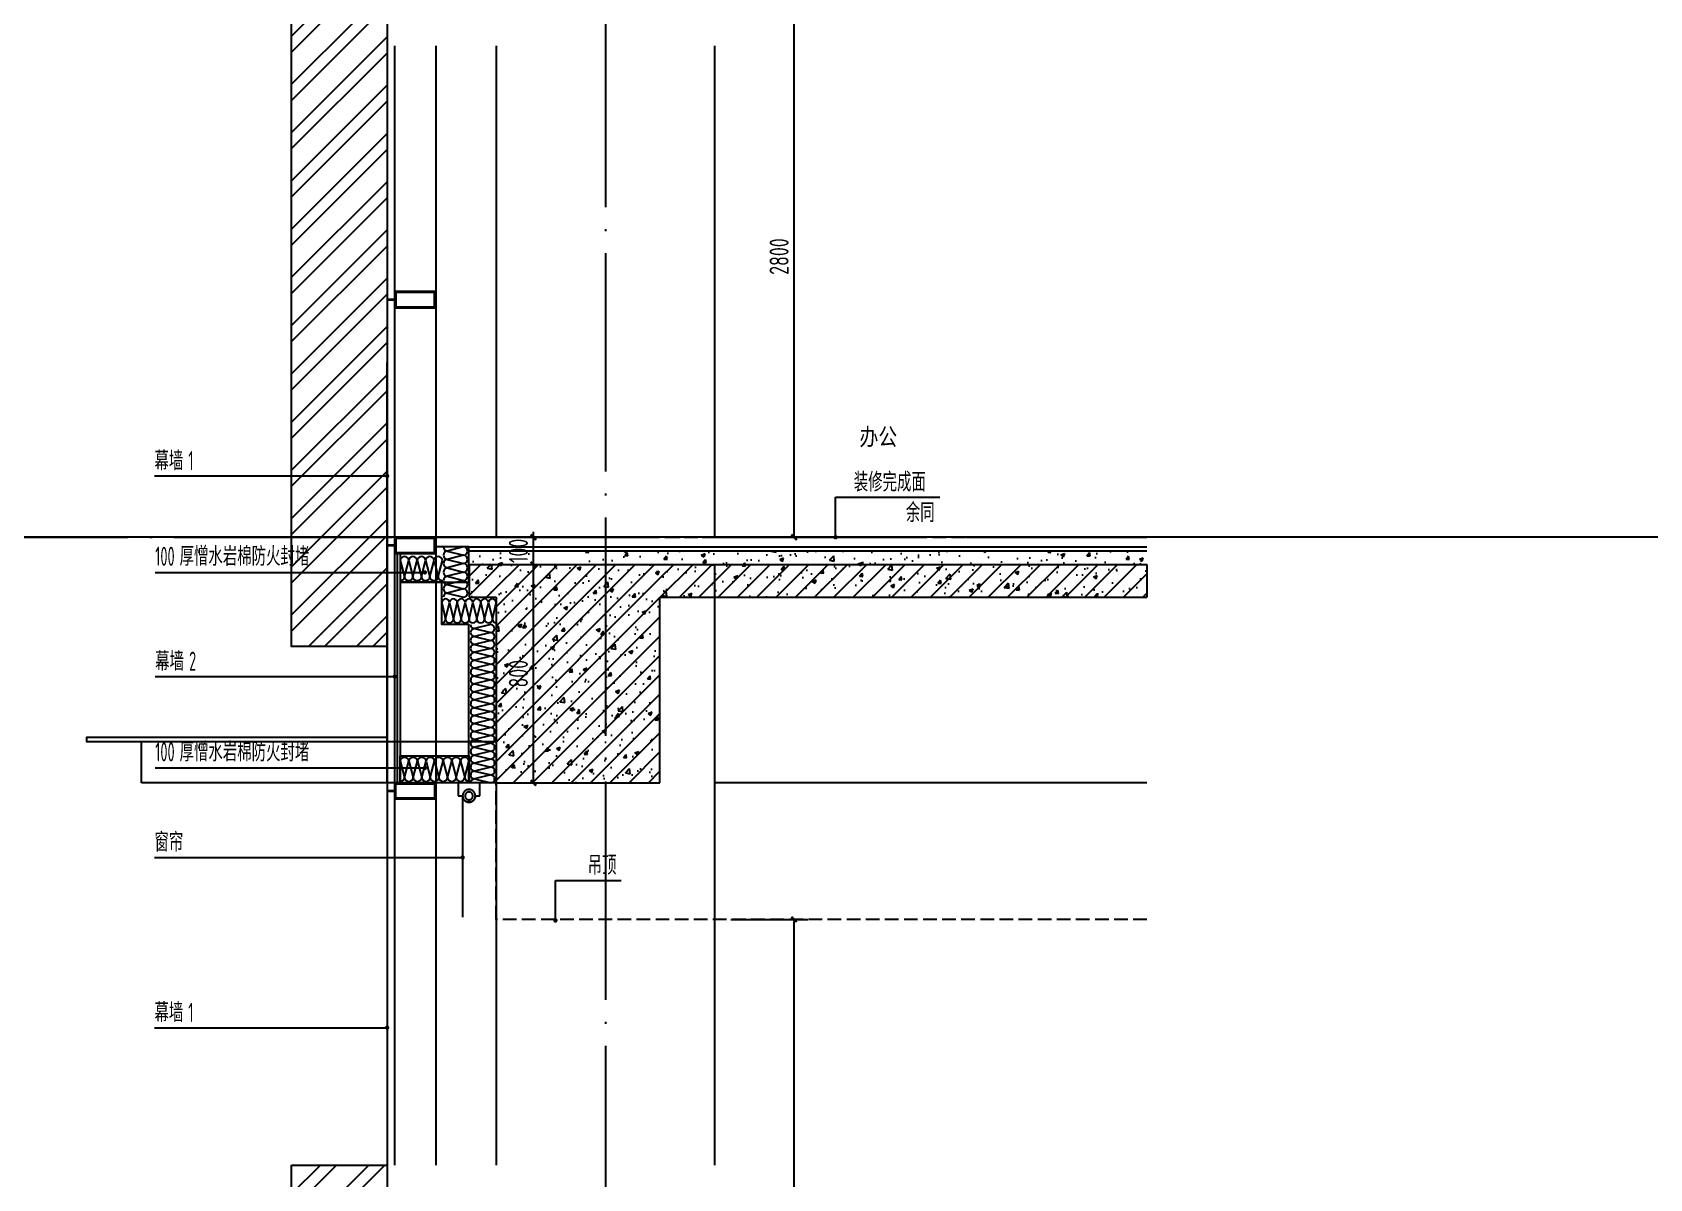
# Model space of a CAD drawing. Extents: x 198753 to 882193, y -399300 to 132460.
# Drawn here: x 374448 to 380374, y -71495 to -67295 of the extents above; entities that cross this region are included whole.
import ezdxf

# ---------------------------------------------------------------- set-up
doc = ezdxf.new("R2010")
doc.units = 0
doc.header["$LTSCALE"] = 1000
doc.header["$MEASUREMENT"] = 0
for name, pattern in [('DASH', [0.35, 0.25, -0.1]), ('DOTE', [2.42, 2, -0.2, 0.02, -0.2]), ('HIDDEN', [9.525, 6.35, -3.175])]:
    doc.linetypes.add(name, pattern=pattern)
for name, color, linetype in [('00-图签', 7, 'Continuous'), ('01-标注_尺寸', 124, 'Continuous'), ('01-标注_符号', 200, 'Continuous'), ('02-TEXT_标注', 130, 'Continuous'), ('05-填充_156', 156, 'Continuous'), ('05-填充_天正', 26, 'Continuous'), ('A-0-房间名称', 7, 'Continuous'), ('A-D-玻璃剖线', 130, 'Continuous'), ('A-STR-面层', 191, 'Continuous'), ('A-SUR_保温', 222, 'Continuous'), ('A-SUR_看线', 231, 'Continuous'), ('A-SUR_面层', 191, 'Continuous'), ('A-TECH_结构', 21, 'Continuous'), ('A-金属背板', 30, 'Continuous'), ('A_AXIS-轴线', 36, 'DOTE'), ('A_STR-砼墙', 51, 'Continuous'), ('A_STR-砼柱', 51, 'Continuous'), ('D_铝板', 181, 'Continuous'), ('I-E-家具_活动', 201, 'DASH'), ('钢龙骨', 173, 'Continuous')]:
    doc.layers.add(name, color=color, linetype=linetype)
doc.layers.add('04-不打印_辅助线', color=165, linetype='Continuous', plot=False)
doc.styles.add('_TCH_DIM', font='ROS1', dxfattribs={"width": 0.8, "bigfont": 'JD'})
doc.styles.add('_TCH_DIM_T3', font='ROS1', dxfattribs={"width": 0.8, "bigfont": 'JD'})
doc.styles.add('_TCH_SPACE', font='STXIHEI.TTF', dxfattribs={"width": 0.75, "height": 5})
doc.dimstyles.new('_TCH_ARCH&&20', dxfattribs={"dimtxt": 70, "dimasz": 20, "dimexe": 50, "dimexo": 60, "dimgap": 20, "dimtad": 1, "dimdec": 0, "dimzin": 0, "dimdsep": 46, "dimtxsty": '_TCH_DIM_T3', "dimblk": 'ARCHTICK', "dimcen": 0.09, "dimclrt": 4, "dimazin": 2, "dimtfac": 1, "dimtdec": 0, "dimtix": 1, "dimtmove": 2, "dimatfit": 3, "dimfxl": 0, "dimtolj": 1, "dimtzin": 0, "dimarcsym": 0})
pattern_1 = [(50, (0, 0), (143.452037, -12.550427), [15, -165]), (355, (0, 0), (-27.750267, 150.438427), [12, -132]), (100.4514, (11.95, -1.05), (115.701876, 137.88791), [12.74804, -140.22842]), (46.1842, (0, 40), (213.44821, -33.1038), [22.5, -247.5]), (96.6356, (17.79, 37.24), (186.93254, 194.82357), [19.12206, -210.3426]), (351.1842, (0, 40), (186.93239, 194.82372), [18, -198]), (21, (20, 30), (119.38141, -80.523778), [15, -165]), (326, (20, 30), (48.663066, 145.03001), [12, -132]), (71.4514, (29.95, 23.29), (168.044526, 64.5061), [12.74804, -140.22842]), (37.5, (0, 0), (2.431971, 66.578771), [0, -130.4, 0, -134, 0, -132.5]), (7.5, (0, 0), (52.613907, 78.882342), [0, -76.4, 0, -127.4, 0, -50.5]), (327.5, (-44.6, 0), (106.764487, -4.510974), [0, -50, 0, -156, 0, -207]), (317.5, (-64.6, 0), (116.637234, 20.020996), [0, -65, 0, -103.6, 0, -147])]
pattern_2 = [(45, (0, 0), (-35.355339, 35.355339), []), (50, (0, 0), (143.452037, -12.550427), [15, -165]), (355, (0, 0), (-27.750267, 150.438427), [12, -132]), (100.4514, (11.95, -1.05), (115.701876, 137.88791), [12.74804, -140.22842]), (46.1842, (0, 40), (213.44821, -33.1038), [22.5, -247.5]), (96.6356, (17.79, 37.24), (186.93254, 194.82357), [19.12206, -210.3426]), (351.1842, (0, 40), (186.93239, 194.82372), [18, -198]), (21, (20, 30), (119.38141, -80.523778), [15, -165]), (326, (20, 30), (48.663066, 145.03001), [12, -132]), (71.4514, (29.95, 23.29), (168.044526, 64.5061), [12.74804, -140.22842]), (37.5, (0, 0), (2.431971, 66.578771), [0, -130.4, 0, -134, 0, -132.5]), (7.5, (0, 0), (52.613907, 78.882342), [0, -76.4, 0, -127.4, 0, -50.5]), (327.5, (-44.6, 0), (106.764487, -4.510974), [0, -50, 0, -156, 0, -207]), (317.5, (-64.6, 0), (116.637234, 20.020996), [0, -65, 0, -103.6, 0, -147])]

# ---------------------------------------------------------------- blocks, each defined once
blk = doc.blocks.new('A$C643B6CAF')
at = {"layer": '钢龙骨', "const_width": 10}
blk.add_lwpolyline([(0, -1.6), (-28, -1.6)], dxfattribs=at)
at = {"layer": '钢龙骨'}
for points in [[(0, 28.4), (0, -31.6), (150, -31.6), (150, 28.4)], [(4, 24.4), (4, -27.6), (146, -27.6), (146, 24.4)]]:
    blk.add_lwpolyline(points, close=True, dxfattribs=at)
blk = doc.blocks.new('*U29')
at = {"layer": '01-标注_符号'}
blk.add_lwpolyline([(-850, -510.3), (28, -510.3)], dxfattribs=at)
at = {"layer": '01-标注_符号', "const_width": 8}
blk.add_lwpolyline([(24, -510.3, 1), (32, -510.3, 1)], format="xyb", close=True, dxfattribs=at)
at = {"layer": 'A-D-玻璃剖线'}
for points in [[(0, 1800), (0, -2300)], [(28, -2300), (28, 1800)]]:
    blk.add_lwpolyline(points, dxfattribs=at)
at = {"layer": 'A-金属背板'}
blk.add_lwpolyline([(38, -60), (48, -60), (48, -900), (38, -900)], close=True, dxfattribs=at)
at = {"layer": '钢龙骨'}
blk.add_lwpolyline([(178, 1800), (178, -2300)], dxfattribs=at)
for p in [(28, 871.8), (28, -28.4)]:
    blk.add_blockref('A$C643B6CAF', p, dxfattribs=at)
at = {"layer": '钢龙骨', "xscale": -1, "rotation": 180}
blk.add_blockref('A$C643B6CAF', (28.1, -931.6), dxfattribs=at)
at = {"layer": '02-TEXT_标注', "style": '_TCH_DIM'}
for s, height, width, p in [('幕墙', 69.46, 0.8, (-850, -489.3)), ('2', 70, 0.64, (-725.8, -489.3))]:
    blk.add_text(s, height=height, dxfattribs=dict(at, width=width)).set_placement(p)
blk = doc.blocks.new('dasgfs')
at = {"layer": '01-标注_符号'}
for p, q in [((0, 0), (0, 146.5)), ((0, 146.5), (382.7, 146.5))]:
    blk.add_line(p, q, dxfattribs=at)
at = {"layer": '01-标注_符号', "const_width": 8}
blk.add_lwpolyline([(0, -4, 1), (0, 4, 1)], format="xyb", close=True, dxfattribs=at)
at = {"layer": '02-TEXT_标注', "style": '_TCH_DIM', "width": 0.8}
for s, p in [('装修完成面', (66.9, 167.5)), ('余同', (257.5, 55.5))]:
    blk.add_text(s, height=69.46, dxfattribs=at).set_placement(p)
blk = doc.blocks.new('*U174')
at = {"layer": '05-填充_156'}
h = blk.add_hatch(dxfattribs=at)
h.set_pattern_fill('金属', color=256, scale=50)
h.set_pattern_definition([(45, (-150, -1800), (-88.388, 88.388), []), (45, (-91.07, -1800), (-88.388, 88.388), [])])
h.paths.add_polyline_path([(-350, 0), (0, 0), (0, -2300), (-350, -2300)])
at = {"layer": 'A-SUR_看线', "color": 8}
blk.add_lwpolyline([(-350, 0), (0, 0), (0, -2300), (-350, -2300)], close=True, dxfattribs=at)
blk = doc.blocks.new('*U42')
at = {"layer": 'A-D-玻璃剖线'}
blk.add_lwpolyline([(0, -18), (-1100, -18), (-1100, 0), (0, 0)], dxfattribs=at)
at = {"layer": 'D_铝板'}
for p, q in [((399.9, -18), (-900, -18, 0)), ((-900, -168, 0), (-900, -18)), ((399.9, -168), (-900, -168, 0))]:
    blk.add_line(p, q, dxfattribs=at)
blk = doc.blocks.new('窗帘')
at = {"linetype": 'HIDDEN', "ltscale": 3}
blk.add_line((23.3, -47.5), (23.3, -491.9), dxfattribs=at)
blk.add_lwpolyline([(-23.3, -47.5), (-39.5, -47.5), (-39.5, 0), (39.5, 0), (39.5, -47.5), (23.3, -47.5)])
for radius in [23.3, 14.3]:
    blk.add_circle((0, -47.5), radius)
blk.add_arc((0, -47.5), 23.3, 180, 0)
blk = doc.blocks.new('_ArchTick')
at = {"color": 0, "linetype": 'ByBlock', "const_width": 0.4}
blk.add_lwpolyline([(-0.5, -0.5), (0.5, 0.5)], dxfattribs=at)
blk = doc.blocks.new('*D1557')
at = {"layer": '01-标注_尺寸', "color": 0, "lineweight": -2, "transparency": 16777216}
for p, q in [((377007.2, -70544.9), (377289.1, -70544.9)), ((377239.1, -73344.9), (377239.1, -70544.9)), ((377007.2, -73344.9), (377289.1, -73344.9))]:
    blk.add_line(p, q, dxfattribs=at)
at = {"layer": 'Defpoints', "color": 0, "transparency": 16777216}
for p in [(376947.2, -70544.9), (377239.1, -70544.9), (376947.2, -73344.9)]:
    blk.add_point(p, dxfattribs=at)
at = {"layer": '01-标注_尺寸', "color": 0, "lineweight": -2, "transparency": 16777216, "xscale": 20, "yscale": 20, "zscale": 20}
for p, rotation in [((377239.1, -70544.9), 90), ((377239.1, -73344.9), 270)]:
    blk.add_blockref('_ArchTick', p, dxfattribs=dict(at, rotation=rotation))
at = {"layer": '01-标注_尺寸', "color": 4, "transparency": 16777216, "insert": (377184.1, -72345.2), "char_height": 70, "attachment_point": 5, "rotation": 90, "style": '_TCH_DIM_T3'}
blk.add_mtext('\\A1;2800', dxfattribs=at)
blk = doc.blocks.new('*D1558')
at = {"layer": '01-标注_尺寸', "color": 0, "lineweight": -2, "transparency": 16777216}
for p, q in [((377007.2, -66344.9), (377289.1, -66344.9)), ((377239.1, -69144.9), (377239.1, -66344.9)), ((377007.2, -69144.9), (377289.1, -69144.9))]:
    blk.add_line(p, q, dxfattribs=at)
at = {"layer": 'Defpoints', "color": 0, "transparency": 16777216}
for p in [(376947.2, -66344.9), (377239.1, -66344.9), (376947.2, -69144.9)]:
    blk.add_point(p, dxfattribs=at)
at = {"layer": '01-标注_尺寸', "color": 0, "lineweight": -2, "transparency": 16777216, "xscale": 20, "yscale": 20, "zscale": 20}
for p, rotation in [((377239.1, -66344.9), 90), ((377239.1, -69144.9), 270)]:
    blk.add_blockref('_ArchTick', p, dxfattribs=dict(at, rotation=rotation))
at = {"layer": '01-标注_尺寸', "color": 4, "transparency": 16777216, "insert": (377184.1, -68116.5), "char_height": 70, "attachment_point": 5, "rotation": 90, "style": '_TCH_DIM_T3'}
blk.add_mtext('\\A1;2800', dxfattribs=at)
blk = doc.blocks.new('$LinePat$岩棉板')
at = {"color": 0}
for p, q in [((0, -17), (12, -67)), ((12, -67), (24, -17))]:
    blk.add_line(p, q, dxfattribs=at)
for centre, start, end in [((12, -17), 0, 180), ((0, -67), 270, 0), ((24, -67), 180, 270)]:
    blk.add_arc(centre, 12, start, end, dxfattribs=at)
at = {"layer": 'Defpoints'}
blk.add_point((0, 0.1), dxfattribs=at)
at = {"layer": 'Defpoints', "color": 0}
blk.add_point((24, -84), dxfattribs=at)
blk = doc.blocks.new('*D1743')
at = {"layer": '01-标注_尺寸', "color": 0, "lineweight": -2, "transparency": 16777216}
for p, q in [((376207.7, -69144.9), (376333.8, -69144.9)), ((376283.8, -69144.9), (376283.8, -69124.9)), ((376283.8, -69244.9), (376283.8, -69144.9)), ((376207.7, -69244.9), (376333.8, -69244.9)), ((376283.8, -69244.9), (376283.8, -69264.9))]:
    blk.add_line(p, q, dxfattribs=at)
at = {"layer": 'Defpoints', "color": 0, "transparency": 16777216}
for p in [(376147.7, -69144.9), (376283.8, -69144.9), (376147.7, -69244.9)]:
    blk.add_point(p, dxfattribs=at)
at = {"layer": '01-标注_尺寸', "color": 0, "lineweight": -2, "transparency": 16777216, "xscale": 20, "yscale": 20, "zscale": 20}
for p, rotation in [((376283.8, -69144.9), 270), ((376283.8, -69244.9), 90)]:
    blk.add_blockref('_ArchTick', p, dxfattribs=dict(at, rotation=rotation))
at = {"layer": '01-标注_尺寸', "color": 4, "transparency": 16777216, "insert": (376228.8, -69194.9), "char_height": 70, "attachment_point": 5, "rotation": 90, "style": '_TCH_DIM_T3'}
blk.add_mtext('\\A1;100', dxfattribs=at)
blk = doc.blocks.new('*D1744')
at = {"layer": '01-标注_尺寸', "color": 0, "lineweight": -2, "transparency": 16777216}
for p, q in [((376207.7, -69244.9), (376333.8, -69244.9)), ((376283.8, -70044.9), (376283.8, -69244.9)), ((376207.7, -70044.9), (376333.8, -70044.9))]:
    blk.add_line(p, q, dxfattribs=at)
at = {"layer": 'Defpoints', "color": 0, "transparency": 16777216}
for p in [(376147.7, -69244.9), (376283.8, -69244.9), (376147.7, -70044.9)]:
    blk.add_point(p, dxfattribs=at)
at = {"layer": '01-标注_尺寸', "color": 0, "lineweight": -2, "transparency": 16777216, "xscale": 20, "yscale": 20, "zscale": 20}
for p, rotation in [((376283.8, -69244.9), 90), ((376283.8, -70044.9), 270)]:
    blk.add_blockref('_ArchTick', p, dxfattribs=dict(at, rotation=rotation))
at = {"layer": '01-标注_尺寸', "color": 4, "transparency": 16777216, "insert": (376228.8, -69644.9), "char_height": 70, "attachment_point": 5, "rotation": 90, "style": '_TCH_DIM_T3'}
blk.add_mtext('\\A1;800', dxfattribs=at)

msp = doc.modelspace()

# ---------------------------------------------------------------- hatches: boundary and pattern name
at = {"layer": '05-填充_天正'}
h = msp.add_hatch(dxfattribs=at)
h.set_pattern_fill('混凝土', color=256, scale=20, style=0)
h.set_pattern_definition(pattern_1)
h.paths.add_polyline_path([(376047.8, -69194.9), (376047.8, -69244.9), (376542.7, -69244.9), (376542.7, -69194.9)])
h = msp.add_hatch(dxfattribs=at)
h.set_pattern_fill('混凝土', color=256, scale=20, style=0)
h.set_pattern_definition(pattern_1)
h.paths.add_polyline_path([(376542.7, -69194.9), (376542.7, -69244.9), (378531.9, -69244.9), (378531.9, -69194.9)])
h = msp.add_hatch(dxfattribs=at)
h.set_pattern_fill('钢筋混凝土', color=256, scale=20, style=0)
h.set_pattern_definition(pattern_2)
h.paths.add_polyline_path([(376147.7, -69364.8), (376147.7, -69244.9), (376447.7, -69244.9), (376447.7, -69244.9), (376047.9, -69244.8), (376047.9, -69364.8)])
h = msp.add_hatch(dxfattribs=at)
h.set_pattern_fill('钢筋混凝土', color=256, scale=20, style=0)
h.set_pattern_definition(pattern_2)
h.paths.add_polyline_path([(376147.7, -70044.9), (376747.7, -70044.9), (376747.7, -69244.9), (376147.7, -69244.9)])
h = msp.add_hatch(dxfattribs=at)
h.set_pattern_fill('钢筋混凝土', color=256, scale=20, style=0)
h.set_pattern_definition(pattern_2)
h.paths.add_polyline_path([(376447.7, -69244.9), (376747.7, -69244.9), (376747.7, -69364.9), (378531.9, -69364.9), (378531.9, -69244.9), (376447.7, -69244.9)])

# ---------------------------------------------------------------- linework, layer by layer
msp.add_line((375747.8, -70044.9), (375747.8, -68505))
at = {"layer": '01-标注_符号'}
for p, q in [((376364.5, -70548.9), (376364.5, -70402.4)), ((376364.5, -70402.4), (376604.9, -70402.4))]:
    msp.add_line(p, q, dxfattribs=at)
for points in [[(374895.2, -68920.3), (375747.8, -68920.3)], [(374897.8, -69273.5), (375885.9, -69273.5)], [(374897.8, -69990.2), (375885.9, -69990.2)], [(374895.1, -70318), (376024.5, -70318)], [(374895.2, -70941.8), (375747.8, -70941.8)]]:
    msp.add_lwpolyline(points, dxfattribs=at)
at = {"layer": '01-标注_符号', "const_width": 8}
for points in [[(375743.8, -68920.3, 1), (375751.8, -68920.3, 1)], [(375881.9, -69273.5, 1), (375889.9, -69273.5, 1)], [(375881.9, -69990.2, 1), (375889.9, -69990.2, 1)], [(376020.5, -70318, 1), (376028.5, -70318, 1)], [(376364.5, -70552.9, 1), (376364.5, -70544.9, 1)], [(375743.8, -70941.8, 1), (375751.8, -70941.8, 1)]]:
    msp.add_lwpolyline(points, format="xyb", close=True, dxfattribs=at)
at = {"layer": '04-不打印_辅助线', "color": 251}
msp.add_line((403818.2, -69144.9), (338573.5, -69144.9), dxfattribs=at)
at = {"layer": 'A-STR-面层', "linetype": 'DASH', "ltscale": 0.2}
for points in [[(375925.8, -69144.9), (378531.9, -69144.9)], [(378531.9, -70544.9), (376147.8, -70544.9), (376147.8, -70044.9)]]:
    msp.add_lwpolyline(points, dxfattribs=at)
at = {"layer": 'A-STR-面层'}
msp.add_lwpolyline([(376047.8, -69179.9), (378531.9, -69179.9)], dxfattribs=at)
at = {"layer": 'A-SUR_保温'}
for points in [[(376047.8, -69179.9), (375925.8, -69179.9), (375925.8, -69204.9), (375795.8, -69204.9), (375795.8, -69309.9), (376047.8, -69309.9), (376047.8, -69179.9)], [(376047.7, -70044.9), (376047.7, -69464.9), (375947.9, -69464.9), (375947.9, -69309.9), (375795.8, -69309.9)]]:
    msp.add_lwpolyline(points, dxfattribs=at)
msp.add_lwpolyline([(376047.9, -70044.9), (375925.8, -70044.9), (375925.8, -70044.9), (375795.8, -70044.9), (375795.8, -69945.4), (376047.9, -69945.4), (376047.9, -70044.9)], close=True, dxfattribs=at)
at = {"layer": 'A-SUR_面层'}
for p, q in [((376047.8, -69194.9), (376542.7, -69194.9)), ((376542.7, -69194.9), (378531.9, -69194.9)), ((376047.8, -69244.9), (376147.7, -69244.9)), ((376747.7, -69244.9), (378531.9, -69244.9))]:
    msp.add_line(p, q, dxfattribs=at)
at = {"layer": 'A-TECH_结构'}
for points in [[(376147.8, -67344.9), (376147.8, -69144.9)], [(376947.8, -67344.9), (376947.8, -69144.9)], [(376947.8, -69244.9), (376947.8, -71444.9)], [(376147.8, -70044.9), (376147.8, -71444.9)], [(378531.9, -70044.9), (376947.8, -70044.9)]]:
    msp.add_lwpolyline(points, dxfattribs=at)
at = {"layer": 'A_AXIS-轴线', "ltscale": 0.4}
for p, q in [((376547.8, -63264), (376547.8, -78943.7)), ((373030.2, -69144.9), (378531.9, -69144.9))]:
    msp.add_line(p, q, dxfattribs=at)
at = {"layer": 'A_STR-砼墙'}
for p, q in [((376047.9, -69244.8), (376447.7, -69244.9)), ((376047.9, -69244.8), (376047.9, -69364.8)), ((376447.7, -69244.9), (378531.9, -69244.9)), ((378531.9, -69244.9), (378531.9, -69364.9)), ((376047.9, -69364.8), (376147.7, -69364.8)), ((376747.7, -69364.9), (378531.9, -69364.9))]:
    msp.add_line(p, q, dxfattribs=at)
at = {"layer": 'A_STR-砼柱'}
for p, q in [((376147.7, -69364.8), (376147.7, -70044.9)), ((376747.7, -70044.9), (376747.7, -69364.9)), ((376147.7, -70044.9), (376747.7, -70044.9))]:
    msp.add_line(p, q, dxfattribs=at)

# ---------------------------------------------------------------- block references
msp.add_blockref('dasgfs', (377391, -69144.9))
at = {"layer": '00-图签'}
for name, p in [('*U174', (375747.7, -67245.1)), ('*U29', (375747.8, -69144.9)), ('*U42', (375747.8, -69876.9)), ('*U174', (375747.8, -71444.9))]:
    msp.add_blockref(name, p, dxfattribs=at)
at = {"layer": 'A-SUR_保温', "yscale": 1.188379012465143, "zscale": 1.188379012465143}
for p, xscale in [((375795.8, -69209.9), 1.29014187435074), ((375826.8, -69209.9), 1.29014187435074), ((375857.8, -69209.9), 1.29014187435074), ((375888.7, -69209.9), 1.29014187435074), ((375919.7, -69209.9), 1.29014187435074), ((375795.8, -69945.4), 1.312024826558485), ((375827.3, -69945.4), 1.312024826558485), ((375858.8, -69945.4), 1.312024826558485), ((375890.3, -69945.4), 1.312024826558485), ((375921.8, -69945.4), 1.312024826558485), ((375953.3, -69945.4), 1.312024826558485), ((375984.8, -69945.4), 1.312024826558485), ((376016.2, -69945.4), 1.312024826558485)]:
    msp.add_blockref('$LinePat$岩棉板', p, dxfattribs=dict(at, xscale=xscale))
for p, xscale, rotation in [((376047.9, -69179.9), 1.284371878283568, 269.9941578905307), ((376047.9, -69210.7), 1.284371878283568, 269.9941578905307), ((376047.9, -69241.5), 1.284371878283568, 269.9941578905307), ((376047.9, -69272.4), 1.284371878283568, 269.9941578905307), ((376047.9, -69303.2), 1.284371878283568, 269.9941578905307), ((376047.9, -69334), 1.284371878283568, 269.9941578905307), ((375947.9, -69364.8), 1.18940658024512, 359.9995554476671), ((375976.5, -69364.8), 1.18940658024512, 359.9995554476671), ((376005, -69364.8), 1.18940658024512, 359.9995554476671), ((376033.6, -69364.8), 1.18940658024512, 359.9995554476671), ((376062.1, -69364.8), 1.18940658024512, 359.9995554476671), ((376090.6, -69364.8), 1.18940658024512, 359.9995554476671), ((376119.2, -69364.8), 1.18940658024512, 359.9995554476671), ((376147.7, -69464.9), 1.208434227663722, 270.0090117842021), ((376147.7, -69493.9), 1.208434227663722, 270.0090117842021), ((376147.7, -69522.9), 1.208434227663722, 270.0090117842021), ((376147.7, -69551.9), 1.208434227663722, 270.0090117842021), ((376147.8, -69580.9), 1.208434227663722, 270.0090117842021), ((376147.8, -69609.9), 1.208434227663722, 270.0090117842021), ((376147.8, -69638.9), 1.208434227663722, 270.0090117842021), ((376147.8, -69667.9), 1.208434227663722, 270.0090117842021), ((376147.8, -69696.9), 1.208434227663722, 270.0090117842021), ((376147.8, -69725.9), 1.208434227663722, 270.0090117842021), ((376147.8, -69754.9), 1.208434227663722, 270.0090117842021), ((376147.8, -69783.9), 1.208434227663722, 270.0090117842021), ((376147.8, -69812.9), 1.208434227663722, 270.0090117842021), ((376147.8, -69841.9), 1.208434227663722, 270.0090117842021), ((376147.8, -69870.9), 1.208434227663722, 270.0090117842021), ((376147.8, -69899.9), 1.208434227663722, 270.0090117842021), ((376147.8, -69928.9), 1.208434227663722, 270.0090117842021), ((376147.8, -69957.9), 1.208434227663722, 270.0090117842021), ((376147.8, -69986.9), 1.208434227663722, 270.0090117842021), ((376147.8, -70015.9), 1.208434227663722, 270.0090117842021)]:
    msp.add_blockref('$LinePat$岩棉板', p, dxfattribs=dict(at, xscale=xscale, rotation=rotation))
at = {"layer": 'I-E-家具_活动', "xscale": -1}
msp.add_blockref('窗帘', (376047.8, -70044.9), dxfattribs=at)

# ---------------------------------------------------------------- texts
at = {"layer": '02-TEXT_标注', "style": '_TCH_DIM'}
for s, height, width, p in [('幕墙', 69.46, 0.8, (374895.2, -68899.3)), ('1', 70, 0.64, (375019.3, -68899.3)), ('100', 70, 0.64, (374897.8, -69249.6)), ('厚憎水岩棉防火封堵', 69.46, 0.8, (374987.4, -69249.6)), ('100', 70, 0.64, (374897.8, -69966.3)), ('厚憎水岩棉防火封堵', 69.46, 0.8, (374987.4, -69966.3)), ('窗帘', 69.46, 0.8, (374895.1, -70297)), ('吊顶', 69.46, 0.8, (376482.8, -70381.4)), ('幕墙', 69.46, 0.8, (374895.2, -70920.8)), ('1', 70, 0.64, (375019.3, -70920.8))]:
    msp.add_text(s, height=height, dxfattribs=dict(at, width=width)).set_placement(p)
at = {"layer": 'A-0-房间名称', "style": '_TCH_SPACE', "width": 0.8}
msp.add_text('办公', height=63.25, dxfattribs=at).set_placement((377478.8, -68808.3))

# ---------------------------------------------------------------- dimensions: what is measured, and where the dimension line sits
at = {"layer": '01-标注_尺寸'}
for base, p1, p2, picture, middle in [((377239.1, -66344.9), (376947.2, -69144.9), (376947.2, -66344.9), '*D1558', (377184.1, -68116.5)), ((377239.1, -70544.9), (376947.2, -73344.9), (376947.2, -70544.9), '*D1557', (377184.1, -72345.2))]:
    dim = msp.add_linear_dim(base=base, p1=p1, p2=p2, angle=90, dimstyle='_TCH_ARCH&&20', dxfattribs=at)
    dim.commit()
    dim.dimension.update_dxf_attribs({"geometry": picture, "text_midpoint": middle, "dimtype": 161})
for p1, p2, picture, middle in [((376147.7, -69244.9), (376147.7, -69144.9), '*D1743', (376228.8, -69194.9)), ((376147.7, -70044.9), (376147.7, -69244.9), '*D1744', (376228.8, -69644.9))]:
    dim = msp.add_aligned_dim(p1=p1, p2=p2, distance=-136, dimstyle='_TCH_ARCH&&20', dxfattribs=at)
    dim.commit()
    dim.dimension.update_dxf_attribs({"geometry": picture, "text_midpoint": middle})

doc.saveas('drawing.dxf')
